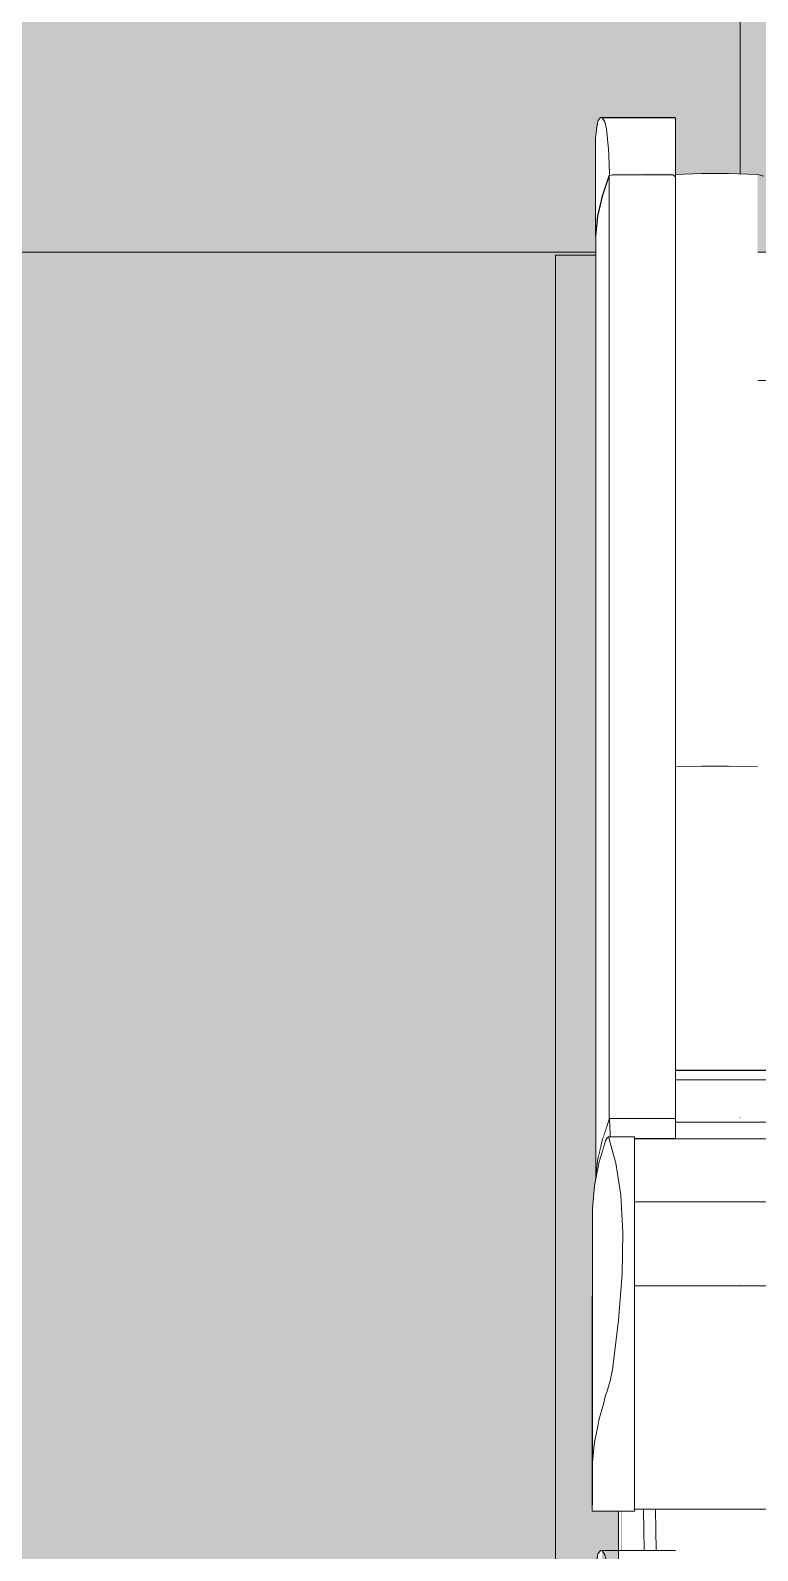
# Model space of a CAD drawing. Header units: metres. Extents: x -3 to 171, y -23 to 41.
# Drawn here: x 15.874 to 16.314, y -2.984 to -2.063 of the extents above; entities that cross this region are included whole.
import ezdxf

# ---------------------------------------------------------------- set-up
doc = ezdxf.new("R2010")
doc.units = ezdxf.units.M
doc.header["$MEASUREMENT"] = 0
doc.set_wipeout_variables(frame=1)
doc.linetypes.add('Punkt 1_1', pattern=[0.075, 0.025, -0.05])
doc.linetypes.add('Wipeout_Contour', pattern=[1, 0, -1])
for name, color, linetype in [('6._Dach PP STG1_1_325 Dachfenster', 7, 'Continuous'), ('6._Dach PP STG1_1_330 Dachaufbau', 7, 'Continuous'), ('6._Dach PP STG1_1_950 Polierplan Bemaßung', 7, 'Continuous')]:
    doc.layers.add(name, color=color, linetype=linetype)

msp = doc.modelspace()

# ---------------------------------------------------------------- hatches: boundary and pattern name
at = {"layer": '6._Dach PP STG1_1_330 Dachaufbau', "linetype": 'Continuous', "lineweight": 0, "true_color": 0x000000}
h = msp.add_hatch(color=18, dxfattribs=at)
h.paths.add_polyline_path([(18.84003, -4.5), (18.83988, -4.54333), (18.83969, -4.6), (18.97043, -4.6), (18.98599, 0.07), (17.955, 0.07), (17.955, -0.77152), (16.205, -0.77152), (16.205, 0.07), (15.195, 0.07), (15.195, -0.4), (15.505, -0.4), (15.505, -0.73528), (12.655, -0.73528), (12.655, -4.5)])
h.paths.add_polyline_path([(17.93, -3.79873), (16.23, -3.79873), (16.23, -2.1975), (17.93, -2.1975)], flags=0)
h.paths.add_polyline_path([(14.99185, -2.1975), (14.99185, -3.79873), (13.29185, -3.79873), (13.29185, -2.1975)], flags=0)

# ---------------------------------------------------------------- linework, layer by layer
at = {"layer": '6._Dach PP STG1_1_325 Dachfenster', "color": 7, "linetype": 'Continuous', "lineweight": 13, "ltscale": 1000, "true_color": 0xf4f4f4, "flags": 128}
for points in [[(16.19185, -2.19932), (16.21635, -2.19932)], [(16.19185, -4.55782), (16.19185, -2.19932)], [(16.23, -2.98422), (16.23, -2.96046)], [(16.23185, -2.98422), (16.23185, -2.96046)]]:
    msp.add_lwpolyline(points, dxfattribs=at)
at = {"layer": '6._Dach PP STG1_1_950 Polierplan Bemaßung', "color": 3, "linetype": 'Punkt 1_1', "lineweight": 0, "ltscale": 1000}
for p, q in [((16.30371, -4.05215), (16.30371, -1.8795)), ((2.05285, -2.1975), (22.9775, -2.1975))]:
    msp.add_line(p, q, dxfattribs=at)

# ---------------------------------------------------------------- next in the draw order: wipeouts: each hides what was drawn before it
at = {"color": 254, "linetype": 'Wipeout_Contour', "lineweight": 0, "ltscale": 49.669094}
msp.add_wipeout([(16.22415, -2.13852), (16.22415, -2.15157), (16.22458, -2.15046)], dxfattribs=at).dxf.layer = '6._Dach PP STG1_1_325 Dachfenster'
at = {"color": 254, "linetype": 'Wipeout_Contour', "lineweight": 0, "ltscale": 65.9504}
msp.add_wipeout([(16.28055, -2.50891), (16.26465, -2.50942), (16.26465, -2.69331), (16.28055, -2.69331)], dxfattribs=at).dxf.layer = '6._Dach PP STG1_1_325 Dachfenster'
at = {"color": 254, "linetype": 'Wipeout_Contour', "lineweight": 0, "ltscale": 66.080564}
msp.add_wipeout([(16.29675, -2.50891), (16.29675, -2.69331), (16.31435, -2.69331), (16.31435, -2.50947)], dxfattribs=at).dxf.layer = '6._Dach PP STG1_1_325 Dachfenster'
at = {"color": 254, "linetype": 'Wipeout_Contour', "lineweight": 0, "ltscale": 82.217731}
msp.add_wipeout([(16.21425, -2.93084), (16.2152, -2.92221), (16.21555, -2.91864), (16.21555, -2.76329), (16.21425, -2.77719)], dxfattribs=at).dxf.layer = '6._Dach PP STG1_1_325 Dachfenster'
at = {"color": 254, "linetype": 'Wipeout_Contour', "lineweight": 0, "ltscale": 135.281455}
msp.add_wipeout([(16.25259, -2.95926), (16.25298, -2.98422), (16.26465, -2.98422), (16.26465, -3.01187), (17.01905, -3.01187), (17.01905, -2.98422), (17.03073, -2.98422), (17.03111, -2.95926)], dxfattribs=at).dxf.layer = '6._Dach PP STG1_1_325 Dachfenster'
at = {"color": 254, "linetype": 'Wipeout_Contour', "lineweight": 0, "ltscale": 99.022382}
msp.add_wipeout([(16.21785, -2.98607), (16.21745, -2.98718), (16.21745, -3.04401), (16.22015, -3.03184), (16.22015, -2.98451), (16.21916, -2.98422)], dxfattribs=at).dxf.layer = '6._Dach PP STG1_1_325 Dachfenster'
at = {"color": 254, "linetype": 'Wipeout_Contour', "lineweight": 0, "ltscale": 68.932781}
msp.add_wipeout([(17.93, -2.22224), (17.93, -2.1975), (16.23, -2.1975), (16.23, -2.22224)], dxfattribs=at).dxf.layer = '6._Dach PP STG1_1_330 Dachaufbau'
at = {"color": 254, "linetype": 'Wipeout_Contour', "lineweight": 0, "ltscale": 68.962485}
msp.add_wipeout([(17.93, -2.27528), (17.93, -2.2576), (16.23, -2.2576), (16.23, -2.27528)], dxfattribs=at).dxf.layer = '6._Dach PP STG1_1_330 Dachaufbau'

# ---------------------------------------------------------------- next in the draw order: linework, layer by layer
at = {"layer": '6._Dach PP STG1_1_330 Dachaufbau', "color": 7, "linetype": 'Continuous', "lineweight": 18, "ltscale": 1000, "flags": 128}
for points in [[(17.93, -2.1975), (16.23, -2.1975)], [(16.23, -2.27528), (17.93, -2.27528)]]:
    msp.add_lwpolyline(points, dxfattribs=at)

# ---------------------------------------------------------------- next in the draw order: wipeouts: each hides what was drawn before it
at = {"color": 254, "linetype": 'Wipeout_Contour', "lineweight": 0, "ltscale": 66.013343}
msp.add_wipeout([(16.28055, -2.69331), (16.29675, -2.69331), (16.29675, -2.50891), (16.28055, -2.50891)], dxfattribs=at).dxf.layer = '6._Dach PP STG1_1_325 Dachfenster'
at = {"color": 254, "linetype": 'Wipeout_Contour', "lineweight": 0, "ltscale": 82.206001}
msp.add_wipeout([(16.21555, -2.76329), (16.21555, -2.91864), (16.21747, -2.90906), (16.21815, -2.90528), (16.21815, -2.74963)], dxfattribs=at).dxf.layer = '6._Dach PP STG1_1_325 Dachfenster'
at = {"color": 254, "linetype": 'Wipeout_Contour', "lineweight": 0, "ltscale": 68.948603}
msp.add_wipeout([(17.93, -2.2576), (17.93, -2.22224), (16.23, -2.22224), (16.23, -2.2576)], dxfattribs=at).dxf.layer = '6._Dach PP STG1_1_330 Dachaufbau'

# ---------------------------------------------------------------- next in the draw order: linework, layer by layer
at = {"layer": '6._Dach PP STG1_1_330 Dachaufbau', "color": 7, "linetype": 'Continuous', "lineweight": 18, "ltscale": 1000, "flags": 128}
msp.add_lwpolyline([(16.23, -2.1975), (16.23, -3.79873)], dxfattribs=at)

# ---------------------------------------------------------------- next in the draw order: wipeouts: each hides what was drawn before it
at = {"color": 254, "linetype": 'Wipeout_Contour', "lineweight": 0, "ltscale": 65.7979}
msp.add_wipeout([(16.26465, -2.50942), (16.28055, -2.50891), (16.28055, -2.17519), (16.26465, -2.1757)], dxfattribs=at).dxf.layer = '6._Dach PP STG1_1_325 Dachfenster'
at = {"color": 254, "linetype": 'Wipeout_Contour', "lineweight": 0, "ltscale": 65.928328}
msp.add_wipeout([(16.29675, -2.17519), (16.29675, -2.50891), (16.31435, -2.50947), (16.31435, -2.17575)], dxfattribs=at).dxf.layer = '6._Dach PP STG1_1_325 Dachfenster'
at = {"color": 254, "linetype": 'Wipeout_Contour', "lineweight": 0, "ltscale": 82.216507}
msp.add_wipeout([(16.21815, -2.74963), (16.21815, -2.90528), (16.22114, -2.89492), (16.22225, -2.89025), (16.22225, -2.73614)], dxfattribs=at).dxf.layer = '6._Dach PP STG1_1_325 Dachfenster'

# ---------------------------------------------------------------- next in the draw order: linework, layer by layer
at = {"layer": '6._Dach PP STG1_1_325 Dachfenster', "color": 7, "linetype": 'Continuous', "lineweight": 13, "ltscale": 1000, "flags": 128}
for points in [[(16.21425, -2.77853), (16.21425, -2.79316)], [(16.21422, -2.86684), (16.21425, -2.79316)]]:
    msp.add_lwpolyline(points, dxfattribs=at)

# ---------------------------------------------------------------- next in the draw order: wipeouts: each hides what was drawn before it
at = {"color": 254, "linetype": 'Wipeout_Contour', "lineweight": 0, "ltscale": 65.86137}
msp.add_wipeout([(16.28055, -2.17519), (16.28055, -2.50891), (16.29675, -2.50891), (16.29675, -2.17519)], dxfattribs=at).dxf.layer = '6._Dach PP STG1_1_325 Dachfenster'
at = {"color": 254, "linetype": 'Wipeout_Contour', "lineweight": 0, "ltscale": 198.423023}
msp.add_wipeout([(16.22225, -2.73614), (16.22225, -2.89025), (16.22302, -2.88834), (16.2251, -2.88148), (16.22642, -2.8749), (16.23016, -2.84478), (16.23224, -2.81692), (16.23267, -2.79154), (16.23139, -2.76905), (16.2285, -2.74968), (16.224, -2.73369), (16.22336, -2.73398)], dxfattribs=at).dxf.layer = '6._Dach PP STG1_1_325 Dachfenster'
at = {"color": 254, "linetype": 'Wipeout_Contour', "lineweight": 0, "ltscale": 48.855196}
msp.add_wipeout([(16.21745, -2.74788), (16.21615, -2.76012), (16.21745, -2.75331)], dxfattribs=at).dxf.layer = '6._Dach PP STG1_1_325 Dachfenster'
at = {"color": 254, "linetype": 'Wipeout_Contour', "lineweight": 0, "ltscale": 98.711475}
msp.add_wipeout([(16.23185, -2.96046), (16.23185, -2.98422), (16.24448, -2.98422), (16.24385, -2.95926), (16.23985, -2.95926), (16.23985, -2.96046)], dxfattribs=at).dxf.layer = '6._Dach PP STG1_1_325 Dachfenster'

# ---------------------------------------------------------------- next in the draw order: wipeouts: each hides what was drawn before it
at = {"color": 254, "linetype": 'Wipeout_Contour', "lineweight": 0, "ltscale": 65.692303}
msp.add_wipeout([(16.26465, -2.1757), (16.28055, -2.17519), (16.28055, -2.14987), (16.26465, -2.15039)], dxfattribs=at).dxf.layer = '6._Dach PP STG1_1_325 Dachfenster'
at = {"color": 254, "linetype": 'Wipeout_Contour', "lineweight": 0, "ltscale": 65.603653}
msp.add_wipeout([(16.23985, -2.73369), (16.224, -2.73369), (16.2285, -2.74968), (16.23985, -2.74968)], dxfattribs=at).dxf.layer = '6._Dach PP STG1_1_325 Dachfenster'
at = {"color": 254, "linetype": 'Wipeout_Contour', "lineweight": 0, "ltscale": 65.691355}
msp.add_wipeout([(16.23016, -2.84478), (16.22642, -2.8749), (16.23985, -2.8749), (16.23985, -2.84478)], dxfattribs=at).dxf.layer = '6._Dach PP STG1_1_325 Dachfenster'
at = {"color": 254, "linetype": 'Wipeout_Contour', "lineweight": 0, "ltscale": 65.692447}
msp.add_wipeout([(16.24498, -2.95926), (16.24385, -2.95926), (16.24448, -2.98422), (16.2451, -2.98422)], dxfattribs=at).dxf.layer = '6._Dach PP STG1_1_325 Dachfenster'

# ---------------------------------------------------------------- next in the draw order: wipeouts: each hides what was drawn before it
at = {"color": 254, "linetype": 'Wipeout_Contour', "lineweight": 0, "ltscale": 198.260941}
msp.add_wipeout([(16.21615, -2.18793), (16.21765, -2.17569), (16.22035, -2.16352), (16.22435, -2.15157), (16.22615, -2.15061), (16.26295, -2.15061), (16.26465, -2.15186), (16.26465, -2.15046), (16.22458, -2.15046), (16.22415, -2.15157), (16.22015, -2.16352), (16.21745, -2.17569)], dxfattribs=at).dxf.layer = '6._Dach PP STG1_1_325 Dachfenster'
at = {"color": 254, "linetype": 'Wipeout_Contour', "lineweight": 0, "ltscale": 65.75711}
msp.add_wipeout([(16.29675, -2.14987), (16.28055, -2.14987), (16.28055, -2.17519), (16.29675, -2.17519)], dxfattribs=at).dxf.layer = '6._Dach PP STG1_1_325 Dachfenster'
at = {"color": 254, "linetype": 'Wipeout_Contour', "lineweight": 0, "ltscale": 82.564055}
msp.add_wipeout([(16.21745, -2.75331), (16.21815, -2.74963), (16.22015, -2.74305), (16.22015, -2.73571), (16.21745, -2.74788)], dxfattribs=at).dxf.layer = '6._Dach PP STG1_1_325 Dachfenster'
at = {"color": 254, "linetype": 'Wipeout_Contour', "lineweight": 0, "ltscale": 65.651763}
msp.add_wipeout([(16.2285, -2.74968), (16.23139, -2.76905), (16.23985, -2.76905), (16.23985, -2.74968)], dxfattribs=at).dxf.layer = '6._Dach PP STG1_1_325 Dachfenster'
at = {"color": 254, "linetype": 'Wipeout_Contour', "lineweight": 0, "ltscale": 66.0072}
msp.add_wipeout([(16.21423, -2.95311), (16.21422, -2.96046), (16.23985, -2.96046), (16.23985, -2.95311)], dxfattribs=at).dxf.layer = '6._Dach PP STG1_1_325 Dachfenster'
at = {"color": 254, "linetype": 'Wipeout_Contour', "lineweight": 0, "ltscale": 49.784259}
msp.add_wipeout([(16.24505, -2.95926), (16.2456, -2.98422), (16.24516, -2.95926)], dxfattribs=at).dxf.layer = '6._Dach PP STG1_1_325 Dachfenster'

# ---------------------------------------------------------------- next in the draw order: linework, layer by layer
at = {"layer": '6._Dach PP STG1_1_325 Dachfenster', "color": 7, "linetype": 'Continuous', "lineweight": 13, "ltscale": 1000, "flags": 128}
msp.add_lwpolyline([(16.21422, -2.95834), (16.21422, -2.96046)], dxfattribs=at)

# ---------------------------------------------------------------- next in the draw order: wipeouts: each hides what was drawn before it
at = {"color": 254, "linetype": 'Wipeout_Contour', "lineweight": 0, "ltscale": 81.66581}
msp.add_wipeout([(16.21615, -2.12852), (16.21615, -2.18793), (16.21745, -2.17569), (16.21745, -2.11886), (16.21692, -2.12203)], dxfattribs=at).dxf.layer = '6._Dach PP STG1_1_325 Dachfenster'
at = {"color": 254, "linetype": 'Wipeout_Contour', "lineweight": 0, "ltscale": 65.823143}
msp.add_wipeout([(16.31435, -2.15044), (16.29675, -2.14987), (16.29675, -2.17519), (16.31435, -2.17575)], dxfattribs=at).dxf.layer = '6._Dach PP STG1_1_325 Dachfenster'
at = {"color": 254, "linetype": 'Wipeout_Contour', "lineweight": 0, "ltscale": 98.48654}
msp.add_wipeout([(16.22415, -2.72376), (16.22015, -2.73571), (16.22015, -2.74305), (16.22225, -2.73614), (16.22336, -2.73398), (16.224, -2.73369)], dxfattribs=at).dxf.layer = '6._Dach PP STG1_1_325 Dachfenster'
at = {"color": 254, "linetype": 'Wipeout_Contour', "lineweight": 0, "ltscale": 65.771942}
msp.add_wipeout([(16.23139, -2.76905), (16.23267, -2.79154), (16.23985, -2.79154), (16.23985, -2.76905)], dxfattribs=at).dxf.layer = '6._Dach PP STG1_1_325 Dachfenster'
at = {"color": 254, "linetype": 'Wipeout_Contour', "lineweight": 0, "ltscale": 66.001471}
msp.add_wipeout([(16.21424, -2.94434), (16.21423, -2.95311), (16.23985, -2.95311), (16.23985, -2.94434)], dxfattribs=at).dxf.layer = '6._Dach PP STG1_1_325 Dachfenster'
at = {"color": 254, "linetype": 'Wipeout_Contour', "lineweight": 0, "ltscale": 49.366599}
msp.add_wipeout([(16.24498, -2.95926), (16.2451, -2.98422), (16.24505, -2.95926)], dxfattribs=at).dxf.layer = '6._Dach PP STG1_1_325 Dachfenster'

# ---------------------------------------------------------------- next in the draw order: wipeouts: each hides what was drawn before it
at = {"color": 254, "linetype": 'Wipeout_Contour', "lineweight": 0, "ltscale": 98.267395}
msp.add_wipeout([(16.21745, -2.17569), (16.22015, -2.16352), (16.22015, -2.11619), (16.21916, -2.11589), (16.21785, -2.11774), (16.21745, -2.11886)], dxfattribs=at).dxf.layer = '6._Dach PP STG1_1_325 Dachfenster'
at = {"color": 254, "linetype": 'Wipeout_Contour', "lineweight": 0, "ltscale": 82.275665}
msp.add_wipeout([(16.22415, -2.72376), (16.22415, -2.73369), (16.22505, -2.73369), (16.22505, -2.73166), (16.22469, -2.72249)], dxfattribs=at).dxf.layer = '6._Dach PP STG1_1_325 Dachfenster'
at = {"color": 254, "linetype": 'Wipeout_Contour', "lineweight": 0, "ltscale": 67.515857}
msp.add_wipeout([(16.23985, -2.75102), (16.23985, -2.77223), (17.04385, -2.77223), (17.04385, -2.75102)], dxfattribs=at).dxf.layer = '6._Dach PP STG1_1_325 Dachfenster'
at = {"color": 254, "linetype": 'Wipeout_Contour', "lineweight": 0, "ltscale": 65.881566}
msp.add_wipeout([(16.23985, -2.79154), (16.23267, -2.79154), (16.23224, -2.81692), (16.23985, -2.81692)], dxfattribs=at).dxf.layer = '6._Dach PP STG1_1_325 Dachfenster'
at = {"color": 254, "linetype": 'Wipeout_Contour', "lineweight": 0, "ltscale": 65.994686}
msp.add_wipeout([(16.21425, -2.93402), (16.21424, -2.94434), (16.23985, -2.94434), (16.23985, -2.93402)], dxfattribs=at).dxf.layer = '6._Dach PP STG1_1_325 Dachfenster'
at = {"color": 254, "linetype": 'Wipeout_Contour', "lineweight": 0, "ltscale": 66.084365}
msp.add_wipeout([(16.25259, -2.95926), (16.24516, -2.95926), (16.24571, -2.98422), (16.25298, -2.98422)], dxfattribs=at).dxf.layer = '6._Dach PP STG1_1_325 Dachfenster'

# ---------------------------------------------------------------- next in the draw order: wipeouts: each hides what was drawn before it
at = {"color": 254, "linetype": 'Wipeout_Contour', "lineweight": 0, "ltscale": 65.534277}
msp.add_wipeout([(16.22282, -2.1228), (16.22403, -2.13533), (16.26465, -2.13533), (16.26465, -2.1228)], dxfattribs=at).dxf.layer = '6._Dach PP STG1_1_325 Dachfenster'
at = {"color": 254, "linetype": 'Wipeout_Contour', "lineweight": 0, "ltscale": 81.855329}
msp.add_wipeout([(16.21635, -2.18793), (16.21635, -2.75824), (16.21745, -2.74788), (16.21765, -2.74698), (16.21765, -2.17569)], dxfattribs=at).dxf.layer = '6._Dach PP STG1_1_325 Dachfenster'
at = {"color": 254, "linetype": 'Wipeout_Contour', "lineweight": 0, "ltscale": 65.910173}
msp.add_wipeout([(16.26465, -2.72249), (16.22469, -2.72249), (16.22505, -2.73166), (16.26465, -2.73166)], dxfattribs=at).dxf.layer = '6._Dach PP STG1_1_325 Dachfenster'
at = {"color": 254, "linetype": 'Wipeout_Contour', "lineweight": 0, "ltscale": 67.522914}
msp.add_wipeout([(16.23985, -2.77223), (16.23985, -2.77308), (17.04385, -2.77308), (17.04385, -2.77223)], dxfattribs=at).dxf.layer = '6._Dach PP STG1_1_325 Dachfenster'
at = {"color": 254, "linetype": 'Wipeout_Contour', "lineweight": 0, "ltscale": 65.739908}
msp.add_wipeout([(16.23016, -2.84478), (16.23985, -2.84478), (16.23985, -2.81692), (16.23224, -2.81692)], dxfattribs=at).dxf.layer = '6._Dach PP STG1_1_325 Dachfenster'
at = {"color": 254, "linetype": 'Wipeout_Contour', "lineweight": 0, "ltscale": 82.961972}
msp.add_wipeout([(16.21425, -2.93402), (16.23985, -2.93402), (16.23985, -2.92221), (16.2152, -2.92221), (16.21425, -2.93084)], dxfattribs=at).dxf.layer = '6._Dach PP STG1_1_325 Dachfenster'
at = {"color": 254, "linetype": 'Wipeout_Contour', "lineweight": 0, "ltscale": 67.647516}
msp.add_wipeout([(16.23985, -2.95926), (17.04385, -2.95926), (17.04385, -2.95177), (16.23985, -2.95177)], dxfattribs=at).dxf.layer = '6._Dach PP STG1_1_325 Dachfenster'
at = {"color": 254, "linetype": 'Wipeout_Contour', "lineweight": 0, "ltscale": 50.073522}
msp.add_wipeout([(16.21916, -2.98422), (16.22015, -2.98451), (16.26465, -2.98457)], dxfattribs=at).dxf.layer = '6._Dach PP STG1_1_325 Dachfenster'

# ---------------------------------------------------------------- next in the draw order: linework, layer by layer
at = {"layer": '6._Dach PP STG1_1_325 Dachfenster', "color": 7, "linetype": 'Continuous', "lineweight": 13, "ltscale": 1000, "flags": 128}
for points in [[(16.21422, -2.96046), (16.23985, -2.96046)], [(16.23985, -2.95926), (17.04385, -2.95926)], [(16.24516, -2.95926), (16.24571, -2.98422)], [(16.25298, -2.98422), (16.25259, -2.95926)], [(16.21615, -2.99685), (16.21692, -2.99035), (16.21745, -2.98718), (16.21785, -2.98607), (16.21916, -2.98422), (16.22015, -2.98451), (16.22186, -2.98692), (16.22282, -2.99113), (16.22403, -3.00365), (16.22415, -3.00685), (16.22466, -3.01836)], [(16.21916, -2.98422), (16.26465, -2.98422)]]:
    msp.add_lwpolyline(points, dxfattribs=at)

# ---------------------------------------------------------------- next in the draw order: wipeouts: each hides what was drawn before it
at = {"color": 254, "linetype": 'Wipeout_Contour', "lineweight": 0, "ltscale": 130.643944}
msp.add_wipeout([(16.22015, -2.11619), (16.22015, -2.16352), (16.22415, -2.15157), (16.22415, -2.13852), (16.22403, -2.13533), (16.22282, -2.1228), (16.22186, -2.11859), (16.22045, -2.11624)], dxfattribs=at).dxf.layer = '6._Dach PP STG1_1_325 Dachfenster'
at = {"color": 254, "linetype": 'Wipeout_Contour', "lineweight": 0, "ltscale": 99.174808}
msp.add_wipeout([(16.22505, -2.73166), (16.22505, -2.73369), (16.23985, -2.73369), (16.23985, -2.73461), (16.26465, -2.73461), (16.26465, -2.73166)], dxfattribs=at).dxf.layer = '6._Dach PP STG1_1_325 Dachfenster'
at = {"color": 254, "linetype": 'Wipeout_Contour', "lineweight": 0, "ltscale": 67.564624}
msp.add_wipeout([(17.04385, -2.82399), (16.23985, -2.82399), (16.23985, -2.8457), (17.04385, -2.8457)], dxfattribs=at).dxf.layer = '6._Dach PP STG1_1_325 Dachfenster'
at = {"color": 254, "linetype": 'Wipeout_Contour', "lineweight": 0, "ltscale": 82.886894}
msp.add_wipeout([(16.21555, -2.91864), (16.2152, -2.92221), (16.23985, -2.92221), (16.23985, -2.90906), (16.21747, -2.90906)], dxfattribs=at).dxf.layer = '6._Dach PP STG1_1_325 Dachfenster'
at = {"color": 254, "linetype": 'Wipeout_Contour', "lineweight": 0, "ltscale": 67.641852}
msp.add_wipeout([(17.04385, -2.94307), (16.23985, -2.94307), (16.23985, -2.95177), (17.04385, -2.95177)], dxfattribs=at).dxf.layer = '6._Dach PP STG1_1_325 Dachfenster'

# ---------------------------------------------------------------- next in the draw order: wipeouts: each hides what was drawn before it
at = {"color": 254, "linetype": 'Wipeout_Contour', "lineweight": 0, "ltscale": 65.534064}
msp.add_wipeout([(16.26465, -2.11859), (16.22186, -2.11859), (16.22282, -2.1228), (16.26465, -2.1228)], dxfattribs=at).dxf.layer = '6._Dach PP STG1_1_325 Dachfenster'
at = {"color": 254, "linetype": 'Wipeout_Contour', "lineweight": 0, "ltscale": 82.380409}
msp.add_wipeout([(16.22403, -2.13533), (16.22415, -2.13852), (16.22466, -2.15004), (16.26465, -2.15004), (16.26465, -2.13533)], dxfattribs=at).dxf.layer = '6._Dach PP STG1_1_325 Dachfenster'
at = {"color": 254, "linetype": 'Wipeout_Contour', "lineweight": 0, "ltscale": 81.777673}
msp.add_wipeout([(16.21765, -2.17569), (16.21765, -2.74698), (16.22015, -2.73571), (16.22035, -2.73511), (16.22035, -2.16352)], dxfattribs=at).dxf.layer = '6._Dach PP STG1_1_325 Dachfenster'
at = {"color": 254, "linetype": 'Wipeout_Contour', "lineweight": 0, "ltscale": 67.503568}
msp.add_wipeout([(16.23985, -2.7349), (16.23985, -2.75102), (17.04385, -2.75102), (17.04385, -2.7349)], dxfattribs=at).dxf.layer = '6._Dach PP STG1_1_325 Dachfenster'
at = {"color": 254, "linetype": 'Wipeout_Contour', "lineweight": 0, "ltscale": 67.54782}
msp.add_wipeout([(17.04385, -2.79656), (16.23985, -2.79656), (16.23985, -2.82293), (17.04385, -2.82293)], dxfattribs=at).dxf.layer = '6._Dach PP STG1_1_325 Dachfenster'
at = {"color": 254, "linetype": 'Wipeout_Contour', "lineweight": 0, "ltscale": 82.796821}
msp.add_wipeout([(16.21815, -2.90528), (16.21747, -2.90906), (16.23985, -2.90906), (16.23985, -2.89492), (16.22114, -2.89492)], dxfattribs=at).dxf.layer = '6._Dach PP STG1_1_325 Dachfenster'
at = {"color": 254, "linetype": 'Wipeout_Contour', "lineweight": 0, "ltscale": 67.635245}
msp.add_wipeout([(17.04385, -2.93282), (16.23985, -2.93282), (16.23985, -2.94307), (17.04385, -2.94307)], dxfattribs=at).dxf.layer = '6._Dach PP STG1_1_325 Dachfenster'

# ---------------------------------------------------------------- next in the draw order: linework, layer by layer
at = {"layer": '6._Dach PP STG1_1_325 Dachfenster', "color": 7, "linetype": 'Continuous', "lineweight": 13, "ltscale": 1000, "flags": 128}
msp.add_lwpolyline([(16.21422, -2.86684), (16.21422, -2.95834)], dxfattribs=at)

# ---------------------------------------------------------------- next in the draw order: wipeouts: each hides what was drawn before it
at = {"color": 254, "linetype": 'Wipeout_Contour', "lineweight": 0, "ltscale": 49.654967}
msp.add_wipeout([(16.21916, -2.11589), (16.22015, -2.11619), (16.26465, -2.11624)], dxfattribs=at).dxf.layer = '6._Dach PP STG1_1_325 Dachfenster'
at = {"color": 254, "linetype": 'Wipeout_Contour', "lineweight": 0, "ltscale": 49.7233}
msp.add_wipeout([(16.22458, -2.15046), (16.26465, -2.15046), (16.22466, -2.15004)], dxfattribs=at).dxf.layer = '6._Dach PP STG1_1_325 Dachfenster'
at = {"color": 254, "linetype": 'Wipeout_Contour', "lineweight": 0, "ltscale": 67.493973}
msp.add_wipeout([(16.26465, -2.73042), (17.01905, -2.73042), (17.01905, -2.72811), (16.26465, -2.72811)], dxfattribs=at).dxf.layer = '6._Dach PP STG1_1_325 Dachfenster'
at = {"color": 254, "linetype": 'Wipeout_Contour', "lineweight": 0, "ltscale": 67.531193}
msp.add_wipeout([(16.23985, -2.77308), (16.23985, -2.79656), (17.04385, -2.79656), (17.04385, -2.77308)], dxfattribs=at).dxf.layer = '6._Dach PP STG1_1_325 Dachfenster'
at = {"color": 254, "linetype": 'Wipeout_Contour', "lineweight": 0, "ltscale": 67.556764}
msp.add_wipeout([(16.23985, -2.82321), (16.23985, -2.82378), (17.04385, -2.82378), (17.04385, -2.82321)], dxfattribs=at).dxf.layer = '6._Dach PP STG1_1_325 Dachfenster'
at = {"color": 254, "linetype": 'Wipeout_Contour', "lineweight": 0, "ltscale": 82.754429}
msp.add_wipeout([(16.22225, -2.89025), (16.22114, -2.89492), (16.23985, -2.89492), (16.23985, -2.88834), (16.22302, -2.88834)], dxfattribs=at).dxf.layer = '6._Dach PP STG1_1_325 Dachfenster'
at = {"color": 254, "linetype": 'Wipeout_Contour', "lineweight": 0, "ltscale": 67.627599}
msp.add_wipeout([(17.04385, -2.92108), (16.23985, -2.92108), (16.23985, -2.93282), (17.04385, -2.93282)], dxfattribs=at).dxf.layer = '6._Dach PP STG1_1_325 Dachfenster'

# ---------------------------------------------------------------- next in the draw order: linework, layer by layer
at = {"layer": '6._Dach PP STG1_1_325 Dachfenster', "color": 7, "linetype": 'Continuous', "lineweight": 13, "ltscale": 1000, "flags": 128}
msp.add_lwpolyline([(16.23985, -2.77308), (17.04385, -2.77308)], dxfattribs=at)

# ---------------------------------------------------------------- next in the draw order: wipeouts: each hides what was drawn before it
at = {"color": 254, "linetype": 'Wipeout_Contour', "lineweight": 0, "ltscale": 65.520787}
msp.add_wipeout([(16.26465, -2.11624), (16.22045, -2.11624), (16.22186, -2.11859), (16.26465, -2.11859)], dxfattribs=at).dxf.layer = '6._Dach PP STG1_1_325 Dachfenster'
at = {"color": 254, "linetype": 'Wipeout_Contour', "lineweight": 0, "ltscale": 81.761646}
msp.add_wipeout([(16.22035, -2.16352), (16.22035, -2.73511), (16.22415, -2.72376), (16.22435, -2.72323), (16.22435, -2.15157)], dxfattribs=at).dxf.layer = '6._Dach PP STG1_1_325 Dachfenster'
at = {"color": 254, "linetype": 'Wipeout_Contour', "lineweight": 0, "ltscale": 50.490337}
msp.add_wipeout([(17.04385, -2.82378), (16.23985, -2.82378), (17.04385, -2.82399)], dxfattribs=at).dxf.layer = '6._Dach PP STG1_1_325 Dachfenster'
at = {"color": 254, "linetype": 'Wipeout_Contour', "lineweight": 0, "ltscale": 65.853453}
msp.add_wipeout([(16.22302, -2.88834), (16.23985, -2.88834), (16.23985, -2.88148), (16.2251, -2.88148)], dxfattribs=at).dxf.layer = '6._Dach PP STG1_1_325 Dachfenster'
at = {"color": 254, "linetype": 'Wipeout_Contour', "lineweight": 0, "ltscale": 67.609726}
msp.add_wipeout([(17.04385, -2.89407), (16.23985, -2.89407), (16.23985, -2.90814), (17.04385, -2.90814)], dxfattribs=at).dxf.layer = '6._Dach PP STG1_1_325 Dachfenster'

# ---------------------------------------------------------------- next in the draw order: linework, layer by layer
at = {"layer": '6._Dach PP STG1_1_325 Dachfenster', "color": 7, "linetype": 'Continuous', "lineweight": 13, "ltscale": 1000, "flags": 128}
for points in [[(16.21916, -2.11589), (16.26465, -2.11589)], [(16.21615, -2.12852), (16.21615, -2.18793)], [(16.21635, -2.18793), (16.21635, -2.75824)], [(16.22336, -2.73398), (16.22225, -2.73614), (16.21815, -2.74963), (16.21555, -2.76329), (16.21425, -2.77719), (16.21425, -2.77853)], [(16.22336, -2.73398), (16.224, -2.73369)], [(16.224, -2.73369), (16.23985, -2.73369)], [(16.23985, -2.82399), (17.04385, -2.82399)]]:
    msp.add_lwpolyline(points, dxfattribs=at)

# ---------------------------------------------------------------- next in the draw order: wipeouts: each hides what was drawn before it
at = {"color": 254, "linetype": 'Wipeout_Contour', "lineweight": 0, "ltscale": 82.569868}
msp.add_wipeout([(16.22435, -2.72323), (16.2246, -2.72258), (16.22615, -2.72249), (16.22615, -2.15061), (16.22435, -2.15157)], dxfattribs=at).dxf.layer = '6._Dach PP STG1_1_325 Dachfenster'
at = {"color": 254, "linetype": 'Wipeout_Contour', "lineweight": 0, "ltscale": 65.886124}
msp.add_wipeout([(16.22642, -2.8749), (16.2251, -2.88148), (16.23985, -2.88148), (16.23985, -2.8749)], dxfattribs=at).dxf.layer = '6._Dach PP STG1_1_325 Dachfenster'
at = {"color": 254, "linetype": 'Wipeout_Contour', "lineweight": 0, "ltscale": 67.602704}
msp.add_wipeout([(16.23985, -2.89407), (17.04385, -2.89407), (17.04385, -2.88799), (16.23985, -2.88799)], dxfattribs=at).dxf.layer = '6._Dach PP STG1_1_325 Dachfenster'
at = {"color": 254, "linetype": 'Wipeout_Contour', "lineweight": 0, "ltscale": 67.619048}
msp.add_wipeout([(17.04385, -2.90814), (16.23985, -2.90814), (16.23985, -2.92108), (17.04385, -2.92108)], dxfattribs=at).dxf.layer = '6._Dach PP STG1_1_325 Dachfenster'

# ---------------------------------------------------------------- next in the draw order: linework, layer by layer
at = {"layer": '6._Dach PP STG1_1_325 Dachfenster', "color": 7, "linetype": 'Continuous', "lineweight": 13, "ltscale": 1000, "flags": 128}
msp.add_lwpolyline([(16.224, -2.73369), (16.2285, -2.74968), (16.23139, -2.76905), (16.23267, -2.79154), (16.23224, -2.81692), (16.23016, -2.84478), (16.22642, -2.8749), (16.2251, -2.88148), (16.22302, -2.88834), (16.22225, -2.89025), (16.22114, -2.89492), (16.21815, -2.90528), (16.21747, -2.90906), (16.21555, -2.91864), (16.2152, -2.92221), (16.21425, -2.93084), (16.21425, -2.93402), (16.21424, -2.94434), (16.21423, -2.95311), (16.21422, -2.96046)], dxfattribs=at)

# ---------------------------------------------------------------- next in the draw order: wipeouts: each hides what was drawn before it
at = {"color": 254, "linetype": 'Wipeout_Contour', "lineweight": 0, "ltscale": 65.750683}
msp.add_wipeout([(16.22615, -2.15061), (16.22615, -2.72249), (16.26295, -2.72249), (16.26295, -2.15061)], dxfattribs=at).dxf.layer = '6._Dach PP STG1_1_325 Dachfenster'
at = {"color": 254, "linetype": 'Wipeout_Contour', "lineweight": 0, "ltscale": 67.58215}
msp.add_wipeout([(16.23985, -2.8457), (16.23985, -2.87547), (17.04385, -2.87547), (17.04385, -2.8457)], dxfattribs=at).dxf.layer = '6._Dach PP STG1_1_325 Dachfenster'
at = {"color": 254, "linetype": 'Wipeout_Contour', "lineweight": 0, "ltscale": 67.598412}
msp.add_wipeout([(16.23985, -2.88799), (17.04385, -2.88799), (17.04385, -2.88155), (16.23985, -2.88155)], dxfattribs=at).dxf.layer = '6._Dach PP STG1_1_325 Dachfenster'

# ---------------------------------------------------------------- next in the draw order: linework, layer by layer
at = {"layer": '6._Dach PP STG1_1_325 Dachfenster', "color": 7, "linetype": 'Continuous', "lineweight": 13, "ltscale": 1000, "flags": 128}
for points in [[(16.21615, -2.12852), (16.21692, -2.12203), (16.21745, -2.11886), (16.21785, -2.11774), (16.21916, -2.11589), (16.22015, -2.11619), (16.22186, -2.11859), (16.22282, -2.1228), (16.22403, -2.13533), (16.22415, -2.13852), (16.22466, -2.15004)], [(16.22458, -2.15046), (16.22415, -2.15157), (16.22015, -2.16352), (16.21745, -2.17569), (16.21615, -2.18793)], [(16.21635, -2.18793), (16.21765, -2.17569), (16.22035, -2.16352), (16.22435, -2.15157)], [(16.22435, -2.15157), (16.22615, -2.15061)], [(16.22435, -2.15157), (16.22435, -2.72323)], [(16.21615, -2.76012), (16.21745, -2.74788), (16.22015, -2.73571), (16.22415, -2.72376), (16.2246, -2.72258)], [(16.22469, -2.72249), (16.22505, -2.73166), (16.22505, -2.73369)]]:
    msp.add_lwpolyline(points, dxfattribs=at)

# ---------------------------------------------------------------- next in the draw order: wipeouts: each hides what was drawn before it
at = {"color": 254, "linetype": 'Wipeout_Contour', "lineweight": 0, "ltscale": 65.826892}
msp.add_wipeout([(16.26295, -2.15061), (16.26295, -2.72249), (16.26465, -2.72249), (16.26465, -2.15186)], dxfattribs=at).dxf.layer = '6._Dach PP STG1_1_325 Dachfenster'
at = {"color": 254, "linetype": 'Wipeout_Contour', "lineweight": 0, "ltscale": 67.594121}
msp.add_wipeout([(17.04385, -2.87547), (16.23985, -2.87547), (16.23985, -2.88155), (17.04385, -2.88155)], dxfattribs=at).dxf.layer = '6._Dach PP STG1_1_325 Dachfenster'

# ---------------------------------------------------------------- next in the draw order: linework, layer by layer
at = {"layer": '6._Dach PP STG1_1_325 Dachfenster', "color": 7, "linetype": 'Continuous', "lineweight": 13, "ltscale": 1000, "flags": 128}
for points in [[(16.26465, -2.15004), (16.26465, -2.13533), (16.26465, -2.1228), (16.26465, -2.11859), (16.26465, -2.11624)], [(16.22615, -2.15061), (16.26295, -2.15061)], [(16.26295, -2.15061), (16.26465, -2.15186)], [(16.31815, -2.1515), (16.31435, -2.15044), (16.29675, -2.14987), (16.28055, -2.14987), (16.26465, -2.15039)], [(16.26465, -2.15186), (16.26465, -2.15046)], [(16.31435, -2.50947), (16.29675, -2.50891), (16.28055, -2.50891), (16.26465, -2.50942)], [(16.23985, -2.96046), (16.23985, -2.95311), (16.23985, -2.94434), (16.23985, -2.93402), (16.23985, -2.92221), (16.23985, -2.90906), (16.23985, -2.89492), (16.23985, -2.88834), (16.23985, -2.88148), (16.23985, -2.8749), (16.23985, -2.84478), (16.23985, -2.81692), (16.23985, -2.79154), (16.23985, -2.76905), (16.23985, -2.74968), (16.23985, -2.73369)]]:
    msp.add_lwpolyline(points, dxfattribs=at)

# ---------------------------------------------------------------- next in the draw order: wipeouts: each hides what was drawn before it
at = {"color": 254, "linetype": 'Wipeout_Contour', "lineweight": 0, "ltscale": 67.475011}
msp.add_wipeout([(17.01905, -2.69918), (16.26465, -2.69918), (16.26465, -2.7007), (17.01905, -2.7007)], dxfattribs=at).dxf.layer = '6._Dach PP STG1_1_325 Dachfenster'
at = {"color": 254, "linetype": 'Wipeout_Contour', "lineweight": 0, "ltscale": 67.483136}
msp.add_wipeout([(16.26465, -2.71427), (17.01905, -2.71427), (17.01905, -2.71077), (16.26465, -2.71077)], dxfattribs=at).dxf.layer = '6._Dach PP STG1_1_325 Dachfenster'
at = {"color": 254, "linetype": 'Wipeout_Contour', "lineweight": 0, "ltscale": 67.492585}
msp.add_wipeout([(16.26465, -2.72616), (16.26465, -2.72811), (17.01905, -2.72811), (17.01905, -2.72616)], dxfattribs=at).dxf.layer = '6._Dach PP STG1_1_325 Dachfenster'

# ---------------------------------------------------------------- next in the draw order: wipeouts: each hides what was drawn before it
at = {"color": 254, "linetype": 'Wipeout_Contour', "lineweight": 0, "ltscale": 67.472719}
msp.add_wipeout([(16.26465, -2.69344), (16.26465, -2.69918), (17.01905, -2.69918), (17.01905, -2.69344)], dxfattribs=at).dxf.layer = '6._Dach PP STG1_1_325 Dachfenster'
at = {"color": 254, "linetype": 'Wipeout_Contour', "lineweight": 0, "ltscale": 67.48547}
msp.add_wipeout([(16.26465, -2.71799), (17.01905, -2.71799), (17.01905, -2.71427), (16.26465, -2.71427)], dxfattribs=at).dxf.layer = '6._Dach PP STG1_1_325 Dachfenster'

# ---------------------------------------------------------------- next in the draw order: wipeouts: each hides what was drawn before it
at = {"color": 254, "linetype": 'Wipeout_Contour', "lineweight": 0, "ltscale": 50.806756}
msp.add_wipeout([(16.26465, -2.69344), (17.01905, -2.69344), (16.26465, -2.69331)], dxfattribs=at).dxf.layer = '6._Dach PP STG1_1_325 Dachfenster'
at = {"color": 254, "linetype": 'Wipeout_Contour', "lineweight": 0, "ltscale": 67.477507}
msp.add_wipeout([(16.26465, -2.70265), (16.26465, -2.70497), (17.01905, -2.70497), (17.01905, -2.70265)], dxfattribs=at).dxf.layer = '6._Dach PP STG1_1_325 Dachfenster'
at = {"color": 254, "linetype": 'Wipeout_Contour', "lineweight": 0, "ltscale": 67.487931}
msp.add_wipeout([(16.26465, -2.71799), (16.26465, -2.72187), (17.01905, -2.72187), (17.01905, -2.71799)], dxfattribs=at).dxf.layer = '6._Dach PP STG1_1_325 Dachfenster'

# ---------------------------------------------------------------- next in the draw order: linework, layer by layer
at = {"layer": '6._Dach PP STG1_1_325 Dachfenster', "color": 7, "linetype": 'Continuous', "lineweight": 13, "ltscale": 1000, "flags": 128}
msp.add_lwpolyline([(17.01905, -2.69331), (16.26465, -2.69331)], dxfattribs=at)

# ---------------------------------------------------------------- next in the draw order: wipeouts: each hides what was drawn before it
at = {"color": 254, "linetype": 'Wipeout_Contour', "lineweight": 0, "ltscale": 67.476131}
msp.add_wipeout([(17.01905, -2.7007), (16.26465, -2.7007), (16.26465, -2.70265), (17.01905, -2.70265)], dxfattribs=at).dxf.layer = '6._Dach PP STG1_1_325 Dachfenster'
at = {"color": 254, "linetype": 'Wipeout_Contour', "lineweight": 0, "ltscale": 67.481019}
msp.add_wipeout([(16.26465, -2.70772), (16.26465, -2.71077), (17.01905, -2.71077), (17.01905, -2.70772)], dxfattribs=at).dxf.layer = '6._Dach PP STG1_1_325 Dachfenster'
at = {"color": 254, "linetype": 'Wipeout_Contour', "lineweight": 0, "ltscale": 67.491454}
msp.add_wipeout([(16.26465, -2.72616), (17.01905, -2.72616), (17.01905, -2.72464), (16.26465, -2.72464)], dxfattribs=at).dxf.layer = '6._Dach PP STG1_1_325 Dachfenster'

# ---------------------------------------------------------------- next in the draw order: linework, layer by layer
at = {"layer": '6._Dach PP STG1_1_325 Dachfenster', "color": 7, "linetype": 'Continuous', "lineweight": 13, "ltscale": 1000, "flags": 128}
msp.add_lwpolyline([(17.01905, -2.69918), (16.26465, -2.69918)], dxfattribs=at)

# ---------------------------------------------------------------- next in the draw order: wipeouts: each hides what was drawn before it
at = {"color": 254, "linetype": 'Wipeout_Contour', "lineweight": 0, "ltscale": 67.479144}
msp.add_wipeout([(16.26465, -2.70772), (17.01905, -2.70772), (17.01905, -2.70497), (16.26465, -2.70497)], dxfattribs=at).dxf.layer = '6._Dach PP STG1_1_325 Dachfenster'
at = {"color": 254, "linetype": 'Wipeout_Contour', "lineweight": 0, "ltscale": 67.489698}
msp.add_wipeout([(16.26465, -2.72245), (16.26465, -2.72295), (17.01905, -2.72295), (17.01905, -2.72245)], dxfattribs=at).dxf.layer = '6._Dach PP STG1_1_325 Dachfenster'
at = {"color": 254, "linetype": 'Wipeout_Contour', "lineweight": 0, "ltscale": 67.495625}
msp.add_wipeout([(16.26465, -2.73042), (16.26465, -2.73318), (17.01905, -2.73318), (17.01905, -2.73042)], dxfattribs=at).dxf.layer = '6._Dach PP STG1_1_325 Dachfenster'

# ---------------------------------------------------------------- next in the draw order: wipeouts: each hides what was drawn before it
at = {"color": 254, "linetype": 'Wipeout_Contour', "lineweight": 0, "ltscale": 67.490651}
msp.add_wipeout([(16.26465, -2.7237), (16.26465, -2.72464), (17.01905, -2.72464), (17.01905, -2.7237)], dxfattribs=at).dxf.layer = '6._Dach PP STG1_1_325 Dachfenster'
at = {"color": 254, "linetype": 'Wipeout_Contour', "lineweight": 0, "ltscale": 67.497071}
msp.add_wipeout([(16.26465, -2.73318), (16.26465, -2.7349), (17.01905, -2.7349), (17.01905, -2.73318)], dxfattribs=at).dxf.layer = '6._Dach PP STG1_1_325 Dachfenster'

# ---------------------------------------------------------------- next in the draw order: linework, layer by layer
at = {"layer": '6._Dach PP STG1_1_325 Dachfenster', "color": 7, "linetype": 'Continuous', "lineweight": 13, "ltscale": 1000, "flags": 128}
for points in [[(16.23985, -2.73461), (16.26465, -2.73461)], [(16.23985, -2.7349), (17.04385, -2.7349)]]:
    msp.add_lwpolyline(points, dxfattribs=at)

# ---------------------------------------------------------------- next in the draw order: wipeouts: each hides what was drawn before it
at = {"color": 254, "linetype": 'Wipeout_Contour', "lineweight": 0, "ltscale": 50.822221}
msp.add_wipeout([(16.26465, -2.7237), (17.01905, -2.7237), (16.26465, -2.72336)], dxfattribs=at).dxf.layer = '6._Dach PP STG1_1_325 Dachfenster'

# ---------------------------------------------------------------- next in the draw order: wipeouts: each hides what was drawn before it
at = {"color": 254, "linetype": 'Wipeout_Contour', "lineweight": 0, "ltscale": 50.822035}
msp.add_wipeout([(16.26465, -2.72336), (17.01905, -2.72336), (16.26465, -2.72295)], dxfattribs=at).dxf.layer = '6._Dach PP STG1_1_325 Dachfenster'

# ---------------------------------------------------------------- next in the draw order: wipeouts: each hides what was drawn before it
at = {"color": 254, "linetype": 'Wipeout_Contour', "lineweight": 0, "ltscale": 50.821579}
msp.add_wipeout([(16.26465, -2.72238), (17.01905, -2.72238), (16.26465, -2.72222)], dxfattribs=at).dxf.layer = '6._Dach PP STG1_1_325 Dachfenster'

# ---------------------------------------------------------------- next in the draw order: wipeouts: each hides what was drawn before it
at = {"color": 254, "linetype": 'Wipeout_Contour', "lineweight": 0, "ltscale": 50.417958}
msp.add_wipeout([(17.01905, -2.72238), (16.26465, -2.72238), (17.01905, -2.72245)], dxfattribs=at).dxf.layer = '6._Dach PP STG1_1_325 Dachfenster'

# ---------------------------------------------------------------- next in the draw order: linework, layer by layer
at = {"layer": '6._Dach PP STG1_1_325 Dachfenster', "color": 7, "linetype": 'Continuous', "lineweight": 13, "ltscale": 1000, "flags": 128}
for points in [[(16.26465, -2.15186), (16.26465, -2.72249)], [(16.22469, -2.72249), (16.26465, -2.72249)], [(16.26465, -2.73461), (16.26465, -2.73166), (16.26465, -2.72249)], [(17.01905, -2.72464), (16.26465, -2.72464)]]:
    msp.add_lwpolyline(points, dxfattribs=at)

doc.saveas('drawing.dxf')
